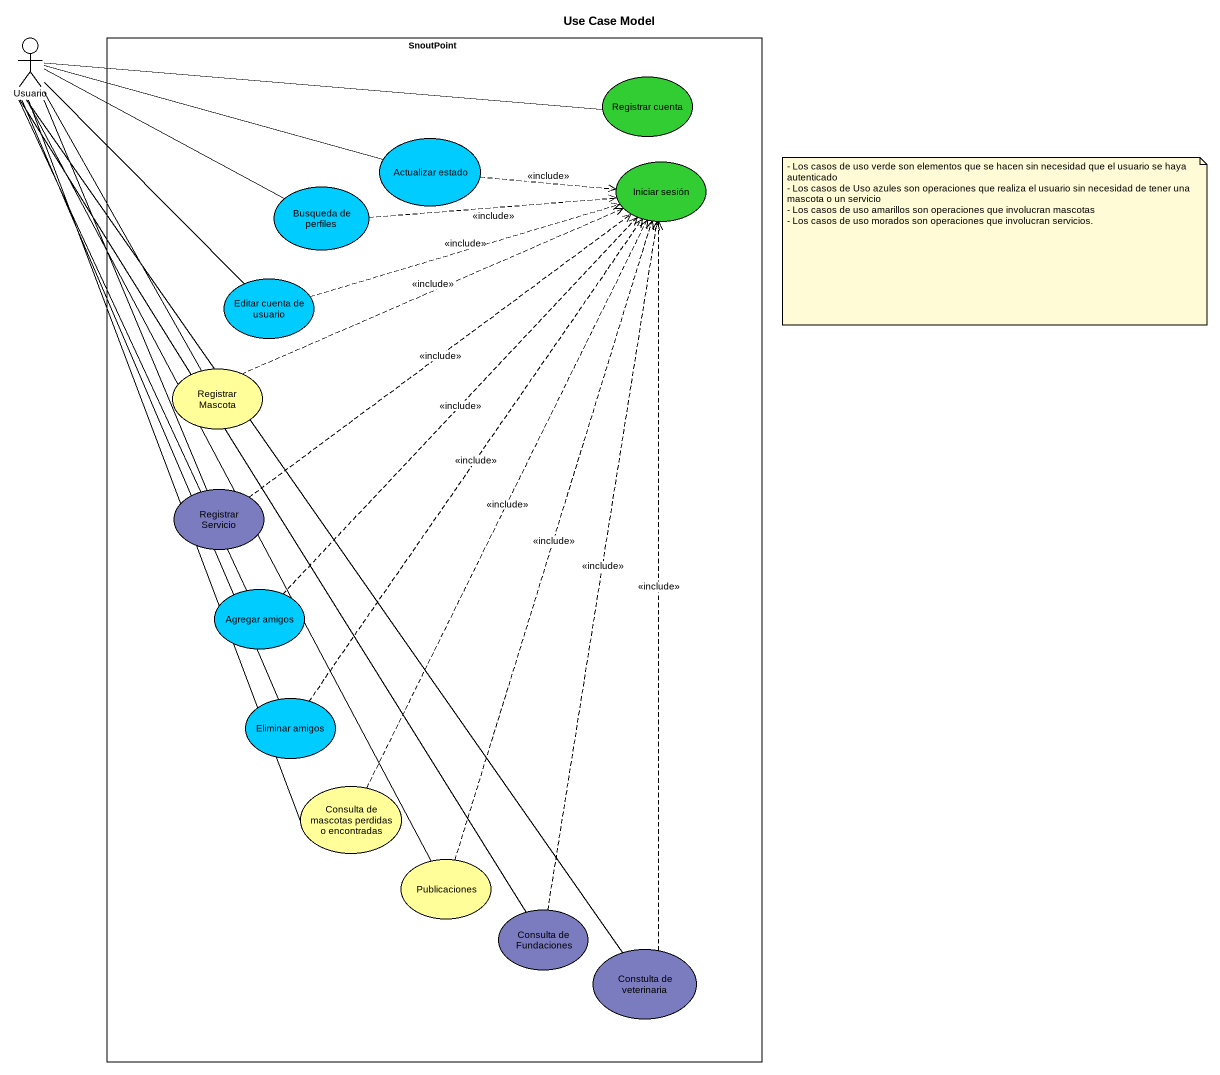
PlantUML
@startuml
title Use Case Model
actor Usuario
rectangle SnoutPoint #FFFFFF {
  usecase "Registrar cuenta" as Registrar_cuenta #32CD32
  usecase "Actualizar estado" as Actualizar_estado #00CCFF
  usecase "Iniciar sesión" as Iniciar_sesión #32CD32
  usecase "Busqueda de perfiles" as Busqueda_de_perfiles #00CCFF
  usecase "Editar cuenta de usuario" as Editar_cuenta_de_usuario #00CCFF
  usecase "Registrar Mascota" as Registrar_Mascota #FFFE99
  usecase "Registrar Servicio" as Registrar_Servicio #7B7BC0
  usecase "Agregar amigos" as Agregar_amigos #00CCFF
  usecase "Eliminar amigos" as Eliminar_amigos #00CCFF
  usecase "Consulta de mascotas perdidas o encontradas" as Consulta_de_mascotas #FFFE99
  usecase Publicaciones #FFFE99
  usecase "Consulta de Fundaciones" as Consulta_de_Fundaciones #7B7BC0
  usecase "Constulta de veterinaria" as Constulta_de_veterinaria #7B7BC0
}
Usuario -right- Registrar_cuenta
Usuario -right- Actualizar_estado
Usuario -right- Busqueda_de_perfiles
Usuario -- Editar_cuenta_de_usuario
Usuario -- Registrar_Mascota
Usuario -- Registrar_Servicio
Usuario -- Agregar_amigos
Usuario -- Eliminar_amigos
Usuario -- Consulta_de_mascotas
Actualizar_estado .right.> Iniciar_sesión : <<include>>
Busqueda_de_perfiles .right.> Iniciar_sesión : <<include>>
Editar_cuenta_de_usuario .right.> Iniciar_sesión : <<include>>
Registrar_Mascota .right.> Iniciar_sesión : <<include>>
Registrar_Servicio .up.> Iniciar_sesión : <<include>>
Agregar_amigos .up.> Iniciar_sesión : <<include>>
Eliminar_amigos .up.> Iniciar_sesión : <<include>>
Consulta_de_mascotas .up.> Iniciar_sesión : <<include>>
Publicaciones -up- Usuario
Publicaciones .up.> Iniciar_sesión : <<include>>
Consulta_de_Fundaciones -up- Usuario
Consulta_de_Fundaciones .up.> Iniciar_sesión : <<include>>
Constulta_de_veterinaria -up- Usuario
Constulta_de_veterinaria .up.> Iniciar_sesión : <<include>>
note as N1
  - Los casos de uso verde son elementos que se hacen sin necesidad que el usuario se haya autenticado
  - Los casos de Uso azules son operaciones que realiza el usuario sin necesidad de tener una mascota o un servicio
  - Los casos de uso amarillos son operaciones que involucran mascotas
  - Los casos de uso morados son operaciones que involucran servicios.
end note
@enduml
